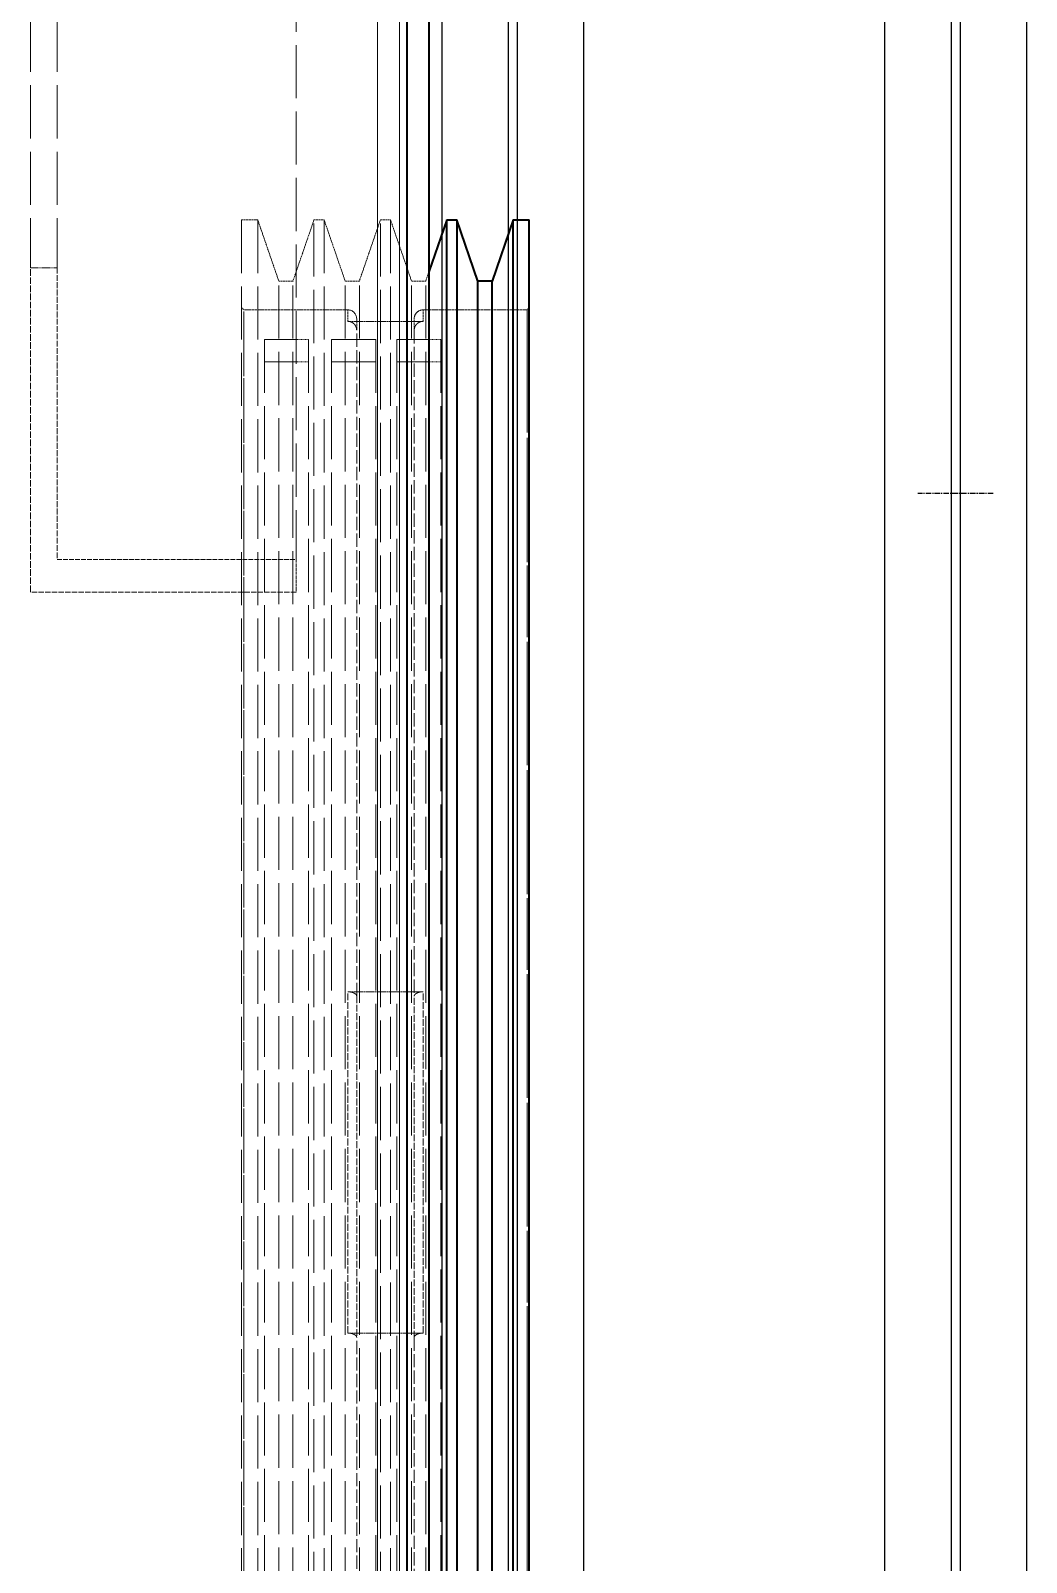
# Model space of a CAD drawing. Header units: millimetres. Extents: x 2913 to 35025, y 2470 to 25178.
# Drawn here: x 15294.7 to 15519.7, y 12155.5 to 12501.4 of the extents above; entities that cross this region are included whole.
import ezdxf

# ---------------------------------------------------------------- set-up
doc = ezdxf.new("R2010")
doc.units = ezdxf.units.MM
doc.linetypes.add('CENTER', pattern=[2, 1.25, -0.25, 0.25, -0.25])
doc.linetypes.add('DASHED', pattern=[15, 12, -3])
doc.layers.add('center', color=1, linetype='CENTER')

# ---------------------------------------------------------------- blocks, each defined once
blk = doc.blocks.new('A$C637D7238')
at = {"color": 7, "linetype": 'DASHED', "lineweight": 13}
for p, q in [((973.35, 2530), (973.35, 10)), ((978.35, 2530), (978.35, 10)), ((980, 2530), (980, 10)), ((895, 2348.22), (895, 1662.01)), ((901, 2348.22), (901, 1662.01)), ((955, 2282.29), (955, 1596.09)), ((942.67, 1672.8), (942.67, 1270)), ((946.32, 1672.8), (946.32, 1270)), ((946.32, 1672.8), (946.32, 1270)), ((959.02, 1270), (959.02, 1672.8)), ((959.02, 1270), (959.02, 1672.8)), ((961.32, 1672.8), (961.32, 1270)), ((961.32, 1672.8), (961.32, 1270)), ((974.02, 1270), (974.02, 1672.8)), ((974.02, 1270), (974.02, 1672.8)), ((976.32, 1672.8), (976.32, 1270)), ((976.32, 1672.8), (976.32, 1270)), ((989.02, 1270), (989.02, 1672.8)), ((991.32, 1672.8), (991.32, 1270)), ((1004.02, 1270), (1004.02, 1672.8)), ((951.07, 881), (951.07, 1659)), ((951.07, 881), (951.07, 1659)), ((954.27, 881), (954.27, 1659)), ((954.27, 881), (954.27, 1659)), ((966.07, 881), (966.07, 1659)), ((966.07, 881), (966.07, 1659)), ((969.27, 881), (969.27, 1659)), ((969.27, 881), (969.27, 1659)), ((981.07, 881), (981.07, 1659)), ((981.07, 881), (981.07, 1659)), ((984.27, 881), (984.27, 1659)), ((984.27, 881), (984.27, 1659)), ((996.07, 881), (996.07, 1659)), ((999.27, 881), (999.27, 1659)), ((943.17, 887.5), (943.17, 1652.5)), ((943.17, 890.1), (943.17, 1652.5)), ((1007.17, 1652.5), (1007.17, 887.5)), ((947.81, 1645.77), (947.81, 1137.91)), ((957.81, 1645.77), (957.81, 1137.91)), ((962.96, 1645.77), (962.96, 1137.91)), ((972.96, 1645.77), (972.96, 1137.91)), ((977.71, 1645.77), (977.71, 1137.92)), ((987.71, 1645.77), (987.71, 1137.92)), ((1007.17, 1421.41), (1007.17, 887.5))]:
    blk.add_line(p, q, dxfattribs=at)
at = {"color": 7, "lineweight": 35}
for p, q in [((980, 2530), (980, 10)), ((985, 2530), (985, 10)), ((989.02, 1270), (989.02, 1672.8)), ((991.32, 1672.8), (991.32, 1270)), ((1004.02, 1270), (1004.02, 1672.8)), ((1007.67, 1270), (1007.67, 1672.8)), ((996.07, 887.37), (996.07, 1659)), ((999.27, 882.8), (999.27, 1659))]:
    blk.add_line(p, q, dxfattribs=at)
at = {"color": 7, "lineweight": 13}
for p, q in [((973.35, 2525), (973.35, 15)), ((978.35, 2525), (978.35, 15))]:
    blk.add_line(p, q, dxfattribs=at)
at = {"color": 7, "linetype": 'DASHED', "lineweight": 13, "ltscale": 0.006083}
blk.add_line((942.67, 1672.8), (946.32, 1672.8), dxfattribs=at)
at = {"color": 7, "linetype": 'DASHED', "lineweight": 13, "ltscale": 0.024325}
for p, q in [((951.07, 1659), (946.32, 1672.8)), ((959.02, 1672.8), (954.27, 1659)), ((966.07, 1659), (961.32, 1672.8)), ((974.02, 1672.8), (969.27, 1659)), ((981.07, 1659), (976.32, 1672.8))]:
    blk.add_line(p, q, dxfattribs=at)
at = {"color": 7, "linetype": 'DASHED', "lineweight": 13, "ltscale": 0.003833}
for p, q in [((959.02, 1672.8), (961.32, 1672.8)), ((974.02, 1672.8), (976.32, 1672.8))]:
    blk.add_line(p, q, dxfattribs=at)
at = {"color": 7, "lineweight": 35, "ltscale": 0.02059}
blk.add_line((989.02, 1672.8), (985, 1661.12), dxfattribs=at)
at = {"color": 7, "lineweight": 35, "ltscale": 0.003833}
blk.add_line((989.02, 1672.8), (991.32, 1672.8), dxfattribs=at)
at = {"color": 7, "lineweight": 35, "ltscale": 0.024325}
for p, q in [((996.07, 1659), (991.32, 1672.8)), ((1004.02, 1672.8), (999.27, 1659))]:
    blk.add_line(p, q, dxfattribs=at)
at = {"color": 7, "lineweight": 35, "ltscale": 0.006083}
blk.add_line((1004.02, 1672.8), (1007.67, 1672.8), dxfattribs=at)
at = {"color": 7, "linetype": 'DASHED', "lineweight": 13, "ltscale": 0.01}
blk.add_line((895, 1662.01), (901, 1662.01), dxfattribs=at)
at = {"color": 7, "linetype": 'DASHED', "lineweight": 13, "ltscale": 0.122078}
blk.add_line((895, 1588.77), (895, 1662.01), dxfattribs=at)
at = {"color": 7, "linetype": 'DASHED', "lineweight": 13, "ltscale": 0.10987}
blk.add_line((901, 1662.01), (901, 1596.09), dxfattribs=at)
at = {"color": 7, "linetype": 'DASHED', "lineweight": 13, "ltscale": 0.003736}
blk.add_line((985, 1661.12), (984.27, 1659), dxfattribs=at)
at = {"color": 7, "linetype": 'DASHED', "lineweight": 13, "ltscale": 0.005328}
for p, q in [((954.27, 1659), (951.07, 1659)), ((969.27, 1659), (966.07, 1659)), ((984.27, 1659), (981.07, 1659))]:
    blk.add_line(p, q, dxfattribs=at)
at = {"color": 7, "lineweight": 35, "ltscale": 0.005328}
blk.add_line((999.27, 1659), (996.07, 1659), dxfattribs=at)
at = {"color": 7, "linetype": 'DASHED', "lineweight": 13, "ltscale": 0.001179}
for p, q in [((943.17, 1652.5), (942.67, 1653)), ((1007.17, 1652.5), (1007.67, 1653))]:
    blk.add_line(p, q, dxfattribs=at)
at = {"color": 7, "linetype": 'DASHED', "lineweight": 13, "ltscale": 0.039167}
for p, q in [((966.67, 1652.5), (943.17, 1652.5)), ((1007.17, 1652.5), (983.67, 1652.5))]:
    blk.add_line(p, q, dxfattribs=at)
at = {"color": 7, "linetype": 'DASHED', "lineweight": 13, "ltscale": 0.004329}
for p, q in [((966.67, 1649.9), (966.67, 1652.5)), ((966.67, 1649.9), (966.67, 1652.5)), ((983.67, 1649.9), (983.67, 1652.5)), ((983.67, 1649.9), (983.67, 1652.5))]:
    blk.add_line(p, q, dxfattribs=at)
at = {"color": 7, "linetype": 'DASHED', "lineweight": 13, "ltscale": 0.004352}
for p, q in [((968.67, 1650.5), (968.67, 1647.89)), ((981.67, 1647.89), (981.67, 1650.5))]:
    blk.add_line(p, q, dxfattribs=at)
at = {"color": 7, "linetype": 'DASHED', "lineweight": 13, "ltscale": 0.385145}
blk.add_line((1007.17, 1652.5), (1007.17, 1421.41), dxfattribs=at)
at = {"color": 7, "linetype": 'DASHED', "lineweight": 13, "ltscale": 0.028333}
for p, q in [((966.67, 1649.9), (983.67, 1649.9)), ((966.67, 1649.9), (983.67, 1649.9)), ((966.67, 1498.49), (983.67, 1498.49)), ((966.67, 1498.49), (983.67, 1498.49)), ((966.67, 1421.41), (983.67, 1421.41)), ((966.67, 1421.41), (983.67, 1421.41))]:
    blk.add_line(p, q, dxfattribs=at)
at = {"color": 7, "linetype": 'DASHED', "lineweight": 13, "ltscale": 0.250677}
for p, q in [((968.67, 1497.48), (968.67, 1647.89)), ((981.67, 1647.89), (981.67, 1497.48))]:
    blk.add_line(p, q, dxfattribs=at)
at = {"color": 7, "linetype": 'DASHED', "lineweight": 13, "ltscale": 0.016667}
for p, q in [((957.81, 1645.77), (947.81, 1645.77)), ((972.96, 1645.77), (962.96, 1645.77)), ((987.71, 1645.77), (977.71, 1645.77)), ((957.81, 1640.77), (947.81, 1640.77)), ((972.96, 1640.77), (962.96, 1640.77)), ((987.71, 1640.77), (977.71, 1640.77))]:
    blk.add_line(p, q, dxfattribs=at)
at = {"color": 7, "linetype": 'DASHED', "lineweight": 13, "ltscale": 0.09}
blk.add_line((901, 1596.09), (955, 1596.09), dxfattribs=at)
at = {"color": 7, "linetype": 'DASHED', "lineweight": 13, "ltscale": 0.012207}
blk.add_line((955, 1588.77), (955, 1596.09), dxfattribs=at)
at = {"color": 7, "linetype": 'DASHED', "lineweight": 13, "ltscale": 0.1}
blk.add_line((955, 1588.77), (895, 1588.77), dxfattribs=at)
at = {"color": 7, "linetype": 'DASHED', "lineweight": 13, "ltscale": 0.128461}
for p, q in [((966.67, 1421.41), (966.67, 1498.49)), ((966.67, 1421.41), (966.67, 1498.49)), ((983.67, 1421.41), (983.67, 1498.49)), ((983.67, 1421.41), (983.67, 1498.49)), ((968.67, 1497.48), (968.67, 1420.41)), ((981.67, 1420.41), (981.67, 1497.48))]:
    blk.add_line(p, q, dxfattribs=at)
at = {"color": 7, "linetype": 'DASHED', "lineweight": 13, "ltscale": 0.248759}
for p, q in [((968.67, 1271.15), (968.67, 1420.41)), ((981.67, 1420.41), (981.67, 1271.15))]:
    blk.add_line(p, q, dxfattribs=at)
at = {"color": 7, "linetype": 'DASHED', "lineweight": 13}
for centre, radius, start, end in [((966.67, 1650.5), 2, 360, 90), ((983.67, 1650.5), 2, 89.999, 180.104), ((966.67, 1647.89), 2.02, 78.7655, 89.9156), ((966.67, 1647.92), 1.99, 78.7014, 89.9983), ((966.66, 1647.88), 2.02, 67.4618, 78.5954), ((966.67, 1647.91), 1.99, 67.418, 78.6981), ((966.65, 1647.88), 2.03, 56.1529, 67.2937), ((966.67, 1647.91), 2, 56.1272, 67.4152), ((966.65, 1647.88), 2.03, 44.8831, 55.984), ((966.66, 1647.9), 2, 44.8778, 56.1252), ((966.66, 1647.9), 2.01, 33.626, 44.8766), ((966.64, 1647.88), 2.04, 33.6518, 44.717), ((966.63, 1647.88), 2.05, 22.4597, 33.4852), ((966.65, 1647.89), 2.02, 22.416, 33.6258), ((966.62, 1647.88), 2.05, 11.2629, 22.2956), ((966.65, 1647.89), 2.02, 11.1987, 22.4165), ((966.61, 1647.89), 2.06, 0.0816, 11.0975), ((966.64, 1647.89), 2.03, 359.9993, 11.1998), ((983.73, 1647.89), 2.06, 168.8834, 179.9182), ((983.73, 1647.89), 2.06, 168.8834, 179.9182), ((983.72, 1647.88), 2.05, 157.6661, 168.7178), ((983.72, 1647.88), 2.05, 157.6661, 168.7178), ((983.72, 1647.88), 2.05, 146.4573, 157.5018), ((983.72, 1647.88), 2.05, 146.4573, 157.5018), ((983.71, 1647.88), 2.04, 135.2061, 146.2904), ((983.71, 1647.88), 2.04, 135.2061, 146.2904), ((983.7, 1647.88), 2.03, 123.9579, 135.04), ((983.7, 1647.88), 2.03, 123.9579, 135.04), ((983.69, 1647.88), 2.03, 112.6675, 123.7893), ((983.69, 1647.88), 2.03, 112.6675, 123.7893), ((983.68, 1647.88), 2.02, 101.3851, 112.4997), ((983.68, 1647.88), 2.02, 101.3851, 112.4997), ((983.67, 1647.89), 2.02, 90.0842, 101.2153), ((983.67, 1647.89), 2.02, 90.0842, 101.2153), ((966.67, 1494.58), 3.91, 84.3057, 90.0256), ((966.67, 1494.58), 3.91, 84.3155, 90.0255), ((966.71, 1494.9), 3.59, 78.3047, 84.3602), ((966.71, 1494.9), 3.59, 78.326, 84.3698), ((966.83, 1495.46), 3.02, 71.5521, 78.3701), ((966.83, 1495.46), 3.02, 71.589, 78.3911), ((967.05, 1496.12), 2.32, 63.5198, 71.6371), ((967.05, 1496.12), 2.32, 63.5801, 71.6735), ((967.36, 1496.73), 1.64, 53.4561, 63.6973), ((967.36, 1496.73), 1.63, 53.3956, 63.6352), ((967.69, 1497.17), 1.08, 40.0406, 53.5346), ((967.69, 1497.17), 1.08, 40.0954, 53.5957), ((967.98, 1497.41), 0.709, 22.2088, 40.1136), ((967.98, 1497.41), 0.71, 22.2457, 40.1693), ((982.37, 1497.41), 0.71, 139.8307, 157.7543), ((982.37, 1497.41), 0.71, 139.8307, 157.7543), ((982.65, 1497.17), 1.08, 126.4043, 139.9046), ((982.65, 1497.17), 1.08, 126.4043, 139.9046), ((982.99, 1496.73), 1.64, 116.3027, 126.5439), ((982.99, 1496.73), 1.64, 116.3027, 126.5439), ((983.29, 1496.12), 2.32, 108.3265, 116.4199), ((983.29, 1496.12), 2.32, 108.3265, 116.4199), ((983.52, 1495.46), 3.02, 101.6089, 108.411), ((983.52, 1495.46), 3.02, 101.6089, 108.411), ((983.63, 1494.9), 3.59, 95.6302, 101.674), ((983.63, 1494.9), 3.59, 95.6302, 101.674), ((983.67, 1494.58), 3.91, 89.9745, 95.6845), ((983.67, 1494.58), 3.91, 89.9745, 95.6845), ((968.14, 1497.48), 0.532, 0.265, 21.9575), ((968.14, 1497.48), 0.532, 0.2663, 21.9938), ((982.2, 1497.48), 0.532, 158.0062, 179.7337), ((982.2, 1497.48), 0.532, 158.0062, 179.7337), ((966.67, 1417.43), 3.98, 84.3657, 89.9757), ((966.67, 1417.43), 3.98, 84.3657, 89.9757), ((966.7, 1417.76), 3.65, 78.3777, 84.3171), ((966.7, 1417.76), 3.65, 78.3777, 84.3171), ((966.81, 1418.33), 3.07, 71.6466, 78.3334), ((966.81, 1418.33), 3.07, 71.6466, 78.3334), ((967.04, 1419), 2.36, 63.6456, 71.6061), ((967.04, 1419), 2.36, 63.6456, 71.6061), ((967.34, 1419.63), 1.66, 53.5371, 63.6152), ((967.34, 1419.63), 1.66, 53.5371, 63.6152), ((967.68, 1420.08), 1.1, 40.1974, 53.4898), ((967.68, 1420.08), 1.1, 40.1974, 53.4898), ((967.97, 1420.33), 0.721, 22.3793, 40.0338), ((967.97, 1420.33), 0.721, 22.3793, 40.0338), ((968.13, 1420.4), 0.54, 0.4252, 21.8318), ((968.13, 1420.4), 0.54, 0.4252, 21.8318), ((982.21, 1420.4), 0.54, 158.1682, 179.5748), ((982.21, 1420.4), 0.54, 158.1682, 179.5748), ((982.38, 1420.33), 0.721, 139.9662, 157.6207), ((982.38, 1420.33), 0.721, 139.9662, 157.6207), ((982.66, 1420.08), 1.1, 126.5102, 139.8026), ((982.66, 1420.08), 1.1, 126.5102, 139.8026), ((983, 1419.63), 1.66, 116.3848, 126.4629), ((983, 1419.63), 1.66, 116.3848, 126.4629), ((983.31, 1419), 2.36, 108.3939, 116.3544), ((983.31, 1419), 2.36, 108.3939, 116.3544), ((983.53, 1418.33), 3.07, 101.6666, 108.3534), ((983.53, 1418.33), 3.07, 101.6666, 108.3534), ((983.64, 1417.76), 3.65, 95.6829, 101.6223), ((983.64, 1417.76), 3.65, 95.6829, 101.6223), ((983.67, 1417.43), 3.98, 90.0243, 95.6343), ((983.67, 1417.43), 3.98, 90.0243, 95.6343)]:
    blk.add_arc(centre, radius, start, end, dxfattribs=at)
blk = doc.blocks.new('A$C7585302F')
for p, q in [((1085, 9.5), (1085, 2715.5)), ((1100, 9.5), (1100, 2715.5)), ((1100, 9.5), (1100, 2715.5))]:
    blk.add_line(p, q)
blk = doc.blocks.new('A$C30E44EA2')
for p, q in [((0, 9.5), (0, 2715.5)), ((0, 9.5), (0, 2715.5)), ((15, 9.5), (15, 2715.5))]:
    blk.add_line(p, q)
blk = doc.blocks.new('A$C1AFF22E1')
for p, q in [((9.5, 2966), (9.5, 0)), ((24.5, 2966), (24.5, 0))]:
    blk.add_line(p, q)
blk = doc.blocks.new('A$C7FE17281')
for p, q in [((1100, 2966), (1100, 0)), ((1085, 0), (1085, 2935.83))]:
    blk.add_line(p, q)
at = {"layer": 'center'}
blk.add_line((1109.5, 1853), (1092.5, 1853), dxfattribs=at)
blk = doc.blocks.new('CT1')
at = {"color": 2}
for name, p in [('A$C7FE17281', (873185.61, 212526.35)), ('A$C1AFF22E1', (874278.11, 212526.35))]:
    blk.add_blockref(name, p, dxfattribs=at)
at = {"color": 7}
for name, p in [('A$C7585302F', (873085.61, 212752.85)), ('A$C30E44EA2', (874187.61, 212752.85)), ('A$C637D7238', (873182.61, 212768.35))]:
    blk.add_blockref(name, p, dxfattribs=at)
blk = doc.blocks.new('1')
at = {"lineweight": 5}
blk.add_blockref('CT1', (-858782.95, -201982.47), dxfattribs=at)

msp = doc.modelspace()

# ---------------------------------------------------------------- block references
msp.add_blockref('1', (0, 0))

doc.saveas('drawing.dxf')
